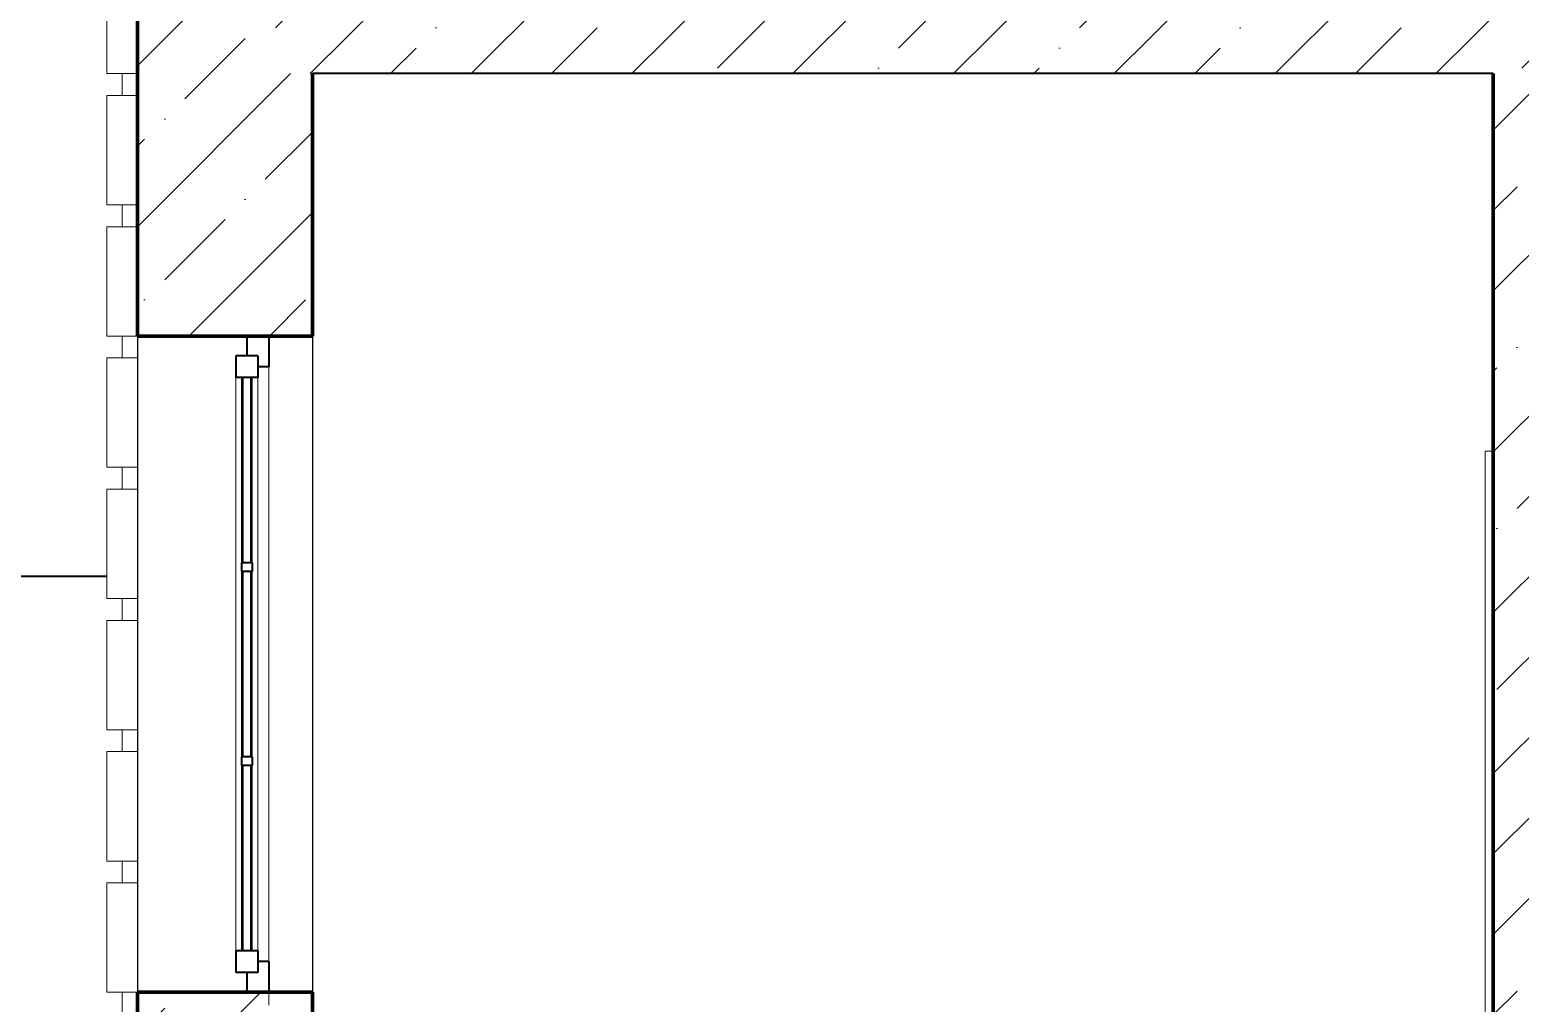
# Model space of a CAD drawing. Header units: feet. Extents: x -10410 to 374725, y -46422 to 88923.
# Drawn here: x 108918 to 112326, y 875 to 3100 of the extents above; entities that cross this region are included whole.
import ezdxf

# ---------------------------------------------------------------- set-up
doc = ezdxf.new("R2010")
doc.units = ezdxf.units.FT
doc.header["$MEASUREMENT"] = 0
doc.set_wipeout_variables(frame=1)
doc.linetypes.add('Wipeout_Contour', pattern=[1000, 0, -1000])
doc.linetypes.add('Штрихпунктирная', pattern=[670.277762, 352.777767, -176.388884, 0, -141.111112])
for name, color, linetype in [('Интерьер - Мебель', 7, 'Continuous'), ('Конструктив - Стены Несущие', 7, 'Continuous'), ('Местность - Рельеф', 7, 'Continuous')]:
    doc.layers.add(name, color=color, linetype=linetype)
for name, color, linetype, lineweight in [('Интерьер - Мебель_Ном._пера__7', 7, 'Continuous', 20), ('Конструктив - Перекрытия_Ном._пера__21', 7, 'Continuous', 40), ('Конструктив - Стены Несущие_Ном._пера__120', 7, 'Continuous', 5), ('Конструктив - Стены Несущие_Ном._пера__21', 7, 'Continuous', 40), ('Конструктив - Стены Несущие_Ном._пера__47', 7, 'Continuous', 80)]:
    doc.layers.add(name, color=color, linetype=linetype, lineweight=lineweight)
for name, color, linetype, lineweight, true_color in [('Конструктив - Стены Несущие_Ном._пера__87', 7, 'Continuous', 25, 0x6a6a6a), ('Местность - Рельеф_Ном._пера__28', 7, 'Continuous', 40, 0xa80f02), ('Элемент Модели - Оси_Ном._пера__94', 7, 'Continuous', 5, 0xdc4f00)]:
    doc.layers.add(name, color=color, linetype=linetype, lineweight=lineweight, true_color=true_color)

msp = doc.modelspace()

# ---------------------------------------------------------------- wipeouts: each hides what was drawn before it
at = {"color": 254, "linetype": 'Wipeout_Contour', "lineweight": 0, "ltscale": 874882.768634}
msp.add_wipeout([(109164.44947, 2400), (109164.44947, 900), (109414.44947, 900), (109414.44947, 945), (109389.44947, 945), (109389.44947, 2355), (109414.44947, 2355), (109414.44947, 2400)], dxfattribs=at).dxf.layer = 'Конструктив - Стены Несущие'
at = {"color": 254, "linetype": 'Wipeout_Contour', "lineweight": 0, "ltscale": 657076.781323}
msp.add_wipeout([(109464.44947, 2400), (109464.44947, 2330), (109464.44947, 970), (109464.44947, 900), (109564.44947, 900), (109564.44947, 2400)], dxfattribs=at).dxf.layer = 'Конструктив - Стены Несущие'

# ---------------------------------------------------------------- next in the draw order: linework, layer by layer
at = {"layer": 'Конструктив - Стены Несущие_Ном._пера__21', "linetype": 'Continuous'}
for p, q in [((109414.44947, 2400), (109414.44947, 2355)), ((109414.44947, 2355), (109389.44947, 2355)), ((109439.44947, 2355), (109414.44947, 2355)), ((109414.44947, 945), (109389.44947, 945)), ((109414.44947, 945), (109414.44947, 900)), ((109439.44947, 945), (109414.44947, 945))]:
    msp.add_line(p, q, dxfattribs=at)

# ---------------------------------------------------------------- next in the draw order: wipeouts: each hides what was drawn before it
at = {"color": 254, "linetype": 'Wipeout_Contour', "lineweight": 0, "ltscale": 436601.838339}
msp.add_wipeout([(109129.44947, 850), (109164.44947, 850), (109164.44947, 900), (109129.44947, 900)], dxfattribs=at).dxf.layer = 'Интерьер - Мебель'
at = {"color": 254, "linetype": 'Wipeout_Contour', "lineweight": 0, "ltscale": 668269.808663}
msp.add_wipeout([(112264.51586, 3000), (109564.44947, 3000), (109564.44947, 0), (112245.51586, 0), (112245.51586, 2137.00002), (112264.51586, 2137.00002)], dxfattribs=at).dxf.layer = 'Конструктив - Стены Несущие'
at = {"color": 254, "linetype": 'Wipeout_Contour', "lineweight": 0, "ltscale": 437865.989118}
msp.add_wipeout([(109439.44947, 2330), (109439.44947, 970), (109464.44947, 970), (109464.44947, 2330)], dxfattribs=at).dxf.layer = 'Конструктив - Стены Несущие'
at = {"color": 254, "linetype": 'Wipeout_Contour', "lineweight": 0, "ltscale": 437640.409085}
msp.add_wipeout([(109401.94946, 2305), (109389.44947, 2305), (109389.44947, 995), (109401.94946, 995)], dxfattribs=at).dxf.layer = 'Конструктив - Стены Несущие'

# ---------------------------------------------------------------- next in the draw order: hatches: boundary and pattern name
at = {"layer": 'Конструктив - Стены Несущие_Ном._пера__120', "linetype": 'Continuous'}
h = msp.add_hatch(dxfattribs=at)
h.set_pattern_fill('ЖЕЛЕЗОБЕТОН', color=256, style=0, pattern_type=2)
h.set_pattern_definition([(45, (114489.45, 3150), (-183.848, 183.848), []), (45, (114397.53, 3241.92), (-183.848, 183.848), [195, -65, 0, -65])])
h.paths.add_polyline_path([(109464.44947, 3300), (109464.44947, 3000), (119514.44947, 3000), (119514.44947, 3300)])

# ---------------------------------------------------------------- next in the draw order: linework, layer by layer
at = {"layer": 'Конструктив - Перекрытия_Ном._пера__21', "linetype": 'Continuous'}
msp.add_line((112264.51585, 3000), (109564.44947, 3000), dxfattribs=at)
at = {"layer": 'Конструктив - Стены Несущие_Ном._пера__120', "linetype": 'Continuous'}
msp.add_line((109464.44947, 2330), (109464.44947, 970), dxfattribs=at)
at = {"layer": 'Конструктив - Стены Несущие_Ном._пера__21', "linetype": 'Continuous'}
for p, q in [((109464.44947, 2400), (109464.44947, 2330)), ((109439.44947, 2355), (109439.44947, 2330)), ((109464.44947, 2330), (109439.44947, 2330)), ((109439.44947, 970), (109439.44947, 945)), ((109464.44947, 970), (109439.44947, 970)), ((109464.44947, 970), (109464.44947, 900))]:
    msp.add_line(p, q, dxfattribs=at)
at = {"layer": 'Конструктив - Стены Несущие_Ном._пера__47', "linetype": 'Continuous'}
for p, q in [((109564.44947, 3000), (109564.44947, 2400)), ((109564.44947, 900), (109564.44947, -390.77956))]:
    msp.add_line(p, q, dxfattribs=at)
at = {"layer": 'Конструктив - Стены Несущие_Ном._пера__87', "linetype": 'Continuous'}
msp.add_line((109564.44947, 2400), (109564.44947, 900), dxfattribs=at)
at = {"layer": 'Элемент Модели - Оси_Ном._пера__94', "linetype": 'Штрихпунктирная'}
msp.add_line((109464.44947, 200), (109464.44947, 1200), dxfattribs=at)

# ---------------------------------------------------------------- next in the draw order: wipeouts: each hides what was drawn before it
at = {"color": 254, "linetype": 'Wipeout_Contour', "lineweight": 0, "ltscale": 436537.338392}
msp.add_wipeout([(109094.44947, 900), (109164.44947, 900), (109164.44947, 1150), (109094.44947, 1150)], dxfattribs=at).dxf.layer = 'Интерьер - Мебель'
at = {"color": 254, "linetype": 'Wipeout_Contour', "lineweight": 0, "ltscale": 437790.389352}
msp.add_wipeout([(109439.44947, 2305), (109426.94946, 2305), (109426.94946, 995), (109439.44947, 995)], dxfattribs=at).dxf.layer = 'Конструктив - Стены Несущие'
at = {"color": 254, "linetype": 'Wipeout_Contour', "lineweight": 0, "ltscale": 449060.74163}
msp.add_wipeout([(112245.51585, 2137), (112245.51585, 0), (112264.51585, 0), (112264.51585, 2137)], dxfattribs=at).dxf.layer = 'Конструктив - Стены Несущие'

# ---------------------------------------------------------------- next in the draw order: hatches: boundary and pattern name
at = {"layer": 'Конструктив - Стены Несущие_Ном._пера__120', "linetype": 'Continuous'}
h = msp.add_hatch(dxfattribs=at)
h.set_pattern_fill('ЖЕЛЕЗОБЕТОН', color=256, style=0, pattern_type=2)
h.set_pattern_definition([(45, (112364.52, 1500), (-183.85, 183.85), []), (45, (112272.6, 1591.92), (-183.848, 183.848), [195, -65, 0, -65])])
h.paths.add_polyline_path([(112464.51585, 3000), (112264.51585, 3000), (112264.51585, 0), (112464.51585, 0)])
h = msp.add_hatch(dxfattribs=at)
h.set_pattern_fill('ЖЕЛЕЗОБЕТОН', color=256, style=0, pattern_type=2)
h.set_pattern_definition([(45, (109364.45, 450), (-183.85, 183.85), []), (45, (109272.53, 541.92), (-183.85, 183.85), [195, -65, 0, -65])])
h.paths.add_polyline_path([(109164.44947, 900), (109164.44947, 0), (109564.44947, 0), (109564.44947, 900)])

# ---------------------------------------------------------------- next in the draw order: linework, layer by layer
for q in [(112245.51585, 0), (112264.51585, 2137)]:
    msp.add_line((112245.51585, 2137), q, dxfattribs=at)
at = {"layer": 'Конструктив - Стены Несущие_Ном._пера__47', "linetype": 'Continuous'}
for p, q in [((112264.51585, 3000), (112264.51585, 0)), ((109164.44947, 900), (109164.44947, -350))]:
    msp.add_line(p, q, dxfattribs=at)
at = {"layer": 'Конструктив - Стены Несущие_Ном._пера__47', "linetype": 'Continuous', "flags": 128}
msp.add_lwpolyline([(109564.44947, 900), (109464.44947, 900), (109414.44947, 900), (109164.44947, 900)], dxfattribs=at)

# ---------------------------------------------------------------- next in the draw order: wipeouts: each hides what was drawn before it
at = {"color": 254, "linetype": 'Wipeout_Contour', "lineweight": 0, "ltscale": 436613.10704}
msp.add_wipeout([(109129.44947, 1150), (109164.44947, 1150), (109164.44947, 1200), (109129.44947, 1200)], dxfattribs=at).dxf.layer = 'Интерьер - Мебель'
at = {"color": 254, "linetype": 'Wipeout_Contour', "lineweight": 0, "ltscale": 437738.708877}
msp.add_wipeout([(109426.94946, 2305), (109401.94947, 2305), (109401.94947, 1881.66666), (109426.94946, 1881.66666)], dxfattribs=at).dxf.layer = 'Конструктив - Стены Несущие'
at = {"color": 254, "linetype": 'Wipeout_Contour', "lineweight": 0, "ltscale": 437708.378549}
msp.add_wipeout([(109426.94946, 1861.66666), (109401.94947, 1861.66666), (109401.94947, 1438.33334), (109426.94946, 1438.33334)], dxfattribs=at).dxf.layer = 'Конструктив - Стены Несущие'
at = {"color": 254, "linetype": 'Wipeout_Contour', "lineweight": 0, "ltscale": 437685.231021}
msp.add_wipeout([(109401.94947, 995), (109426.94946, 995), (109426.94946, 1418.33334), (109401.94947, 1418.33334)], dxfattribs=at).dxf.layer = 'Конструктив - Стены Несущие'
at = {"color": 254, "linetype": 'Wipeout_Contour', "lineweight": 0, "ltscale": 534226.536163}
msp.add_wipeout([(104312.13861, 1102.14848), (104312.13861, -450.91199), (107391.75796, -1050.00002), (109094.44949, -1050.00002), (109094.44949, -1018.95286)], dxfattribs=at).dxf.layer = 'Местность - Рельеф'

# ---------------------------------------------------------------- next in the draw order: linework, layer by layer
at = {"layer": 'Конструктив - Стены Несущие_Ном._пера__120', "linetype": 'Continuous'}
for p, q in [((109389.44947, 995), (109389.44947, 2305)), ((109401.94947, 1881.66667), (109401.94947, 2305)), ((109426.94947, 1881.66667), (109426.94947, 2305)), ((109439.44947, 995), (109439.44947, 2305)), ((109401.94947, 1438.33333), (109401.94947, 1861.66667)), ((109426.94947, 1438.33333), (109426.94947, 1861.66667)), ((109401.94947, 995), (109401.94947, 1418.33333)), ((109426.94947, 995), (109426.94947, 1418.33333))]:
    msp.add_line(p, q, dxfattribs=at)
at = {"layer": 'Конструктив - Стены Несущие_Ном._пера__21', "linetype": 'Continuous'}
for p, q in [((109389.44947, 2355), (109389.44947, 2305)), ((109439.44947, 2330), (109439.44947, 2305)), ((109439.44947, 2305), (109389.44947, 2305)), ((109404.44947, 2305), (109404.44947, 1881.66667)), ((109424.44947, 1881.66667), (109424.44947, 2305)), ((109401.94947, 1881.66667), (109401.94947, 1861.66667)), ((109426.94947, 1881.66667), (109401.94947, 1881.66667)), ((109426.94947, 1881.66667), (109426.94947, 1861.66667)), ((109426.94947, 1861.66667), (109401.94947, 1861.66667)), ((109404.44947, 1861.66667), (109404.44947, 1438.33333)), ((109424.44947, 1438.33333), (109424.44947, 1861.66667)), ((109401.94947, 1438.33333), (109401.94947, 1418.33333)), ((109426.94947, 1438.33333), (109401.94947, 1438.33333)), ((109426.94947, 1438.33333), (109426.94947, 1418.33333)), ((109426.94947, 1418.33333), (109401.94947, 1418.33333)), ((109404.44947, 1418.33333), (109404.44947, 995)), ((109424.44947, 995), (109424.44947, 1418.33333)), ((109389.44947, 995), (109389.44947, 945)), ((109439.44947, 995), (109389.44947, 995)), ((109439.44947, 995), (109439.44947, 970))]:
    msp.add_line(p, q, dxfattribs=at)

# ---------------------------------------------------------------- next in the draw order: wipeouts: each hides what was drawn before it
at = {"color": 254, "linetype": 'Wipeout_Contour', "lineweight": 0, "ltscale": 436550.258035}
msp.add_wipeout([(109094.44947, 1200), (109164.44947, 1200), (109164.44947, 1450), (109094.44947, 1450)], dxfattribs=at).dxf.layer = 'Интерьер - Мебель'

# ---------------------------------------------------------------- next in the draw order: wipeouts: each hides what was drawn before it
at = {"color": 254, "linetype": 'Wipeout_Contour', "lineweight": 0, "ltscale": 436627.673466}
msp.add_wipeout([(109129.44947, 1450), (109164.44947, 1450), (109164.44947, 1500), (109129.44947, 1500)], dxfattribs=at).dxf.layer = 'Интерьер - Мебель'

# ---------------------------------------------------------------- next in the draw order: wipeouts: each hides what was drawn before it
at = {"color": 254, "linetype": 'Wipeout_Contour', "lineweight": 0, "ltscale": 436566.47577}
msp.add_wipeout([(109094.44947, 1500), (109164.44947, 1500), (109164.44947, 1750), (109094.44947, 1750)], dxfattribs=at).dxf.layer = 'Интерьер - Мебель'

# ---------------------------------------------------------------- next in the draw order: wipeouts: each hides what was drawn before it
at = {"color": 254, "linetype": 'Wipeout_Contour', "lineweight": 0, "ltscale": 436645.537289}
msp.add_wipeout([(109129.44947, 1750), (109164.44947, 1750), (109164.44947, 1800), (109129.44947, 1800)], dxfattribs=at).dxf.layer = 'Интерьер - Мебель'

# ---------------------------------------------------------------- next in the draw order: wipeouts: each hides what was drawn before it
at = {"color": 254, "linetype": 'Wipeout_Contour', "lineweight": 0, "ltscale": 436585.99123}
msp.add_wipeout([(109094.44947, 1800), (109164.44947, 1800), (109164.44947, 2050), (109094.44947, 2050)], dxfattribs=at).dxf.layer = 'Интерьер - Мебель'

# ---------------------------------------------------------------- next in the draw order: wipeouts: each hides what was drawn before it
at = {"color": 254, "linetype": 'Wipeout_Contour', "lineweight": 0, "ltscale": 436666.698103}
msp.add_wipeout([(109129.44947, 2050), (109164.44947, 2050), (109164.44947, 2100), (109129.44947, 2100)], dxfattribs=at).dxf.layer = 'Интерьер - Мебель'
at = {"color": 254, "linetype": 'Wipeout_Contour', "lineweight": 0, "ltscale": 426882.693639}
msp.add_wipeout([(104312.13861, 1927.5116), (109094.44937, 1871.25154), (109094.44937, 1949.99997), (104312.13861, 1949.99997)], dxfattribs=at).dxf.layer = 'Местность - Рельеф'

# ---------------------------------------------------------------- next in the draw order: linework, layer by layer
at = {"layer": 'Интерьер - Мебель_Ном._пера__7', "linetype": 'Continuous'}
msp.add_line((109094.44947, 2050), (109164.44947, 2050), dxfattribs=at)

# ---------------------------------------------------------------- next in the draw order: wipeouts: each hides what was drawn before it
at = {"color": 254, "linetype": 'Wipeout_Contour', "lineweight": 0, "ltscale": 436608.803973}
msp.add_wipeout([(109094.44947, 2100), (109164.44947, 2100), (109164.44947, 2350), (109094.44947, 2350)], dxfattribs=at).dxf.layer = 'Интерьер - Мебель'
at = {"color": 254, "linetype": 'Wipeout_Contour', "lineweight": 0, "ltscale": 426871.258435}
msp.add_wipeout([(104312.13861, 1836.95312), (109094.44949, 1554.13962), (109094.44949, 1732.27686), (104312.13861, 1887.82418)], dxfattribs=at).dxf.layer = 'Местность - Рельеф'

# ---------------------------------------------------------------- next in the draw order: linework, layer by layer
at = {"layer": 'Интерьер - Мебель_Ном._пера__7', "linetype": 'Continuous'}
for p, q in [((109094.44947, 2100), (109094.44947, 2350)), ((109094.44947, 2100), (109164.44947, 2100)), ((109129.44947, 2050), (109129.44947, 2100))]:
    msp.add_line(p, q, dxfattribs=at)

# ---------------------------------------------------------------- next in the draw order: wipeouts: each hides what was drawn before it
at = {"color": 254, "linetype": 'Wipeout_Contour', "lineweight": 0, "ltscale": 436691.155429}
msp.add_wipeout([(109129.44947, 2350), (109164.44947, 2350), (109164.44947, 2400), (109129.44947, 2400)], dxfattribs=at).dxf.layer = 'Интерьер - Мебель'
at = {"color": 254, "linetype": 'Wipeout_Contour', "lineweight": 0, "ltscale": 863381.439719}
msp.add_wipeout([(104312.13861, 1887.82428), (109094.44949, 1732.27685), (109094.44949, 1749.99999), (109129.44944, 1749.99999), (109129.44944, 1800.00001), (109094.44949, 1800.00001), (109094.44949, 1871.25166), (104312.13861, 1927.51163)], dxfattribs=at).dxf.layer = 'Местность - Рельеф'

# ---------------------------------------------------------------- next in the draw order: linework, layer by layer
at = {"layer": 'Интерьер - Мебель_Ном._пера__7', "linetype": 'Continuous'}
msp.add_line((109094.44947, 2350), (109164.44947, 2350), dxfattribs=at)

# ---------------------------------------------------------------- next in the draw order: wipeouts: each hides what was drawn before it
at = {"color": 254, "linetype": 'Wipeout_Contour', "lineweight": 0, "ltscale": 436634.913483}
msp.add_wipeout([(109094.44947, 2400), (109164.44947, 2400), (109164.44947, 2650), (109094.44947, 2650)], dxfattribs=at).dxf.layer = 'Интерьер - Мебель'
at = {"color": 254, "linetype": 'Wipeout_Contour', "lineweight": 0, "ltscale": 4136557.072057795}
msp.add_wipeout([(104312.13861, 1836.95312), (104312.13861, 1102.14847), (109094.44952, -1018.95286), (109094.44952, -949.99998), (109129.44948, -949.99998), (109129.44948, -899.99998), (109094.44945, -899.99998), (109094.44945, -649.99998), (109129.44948, -649.99998), (109129.44948, -600.00005), (109094.44945, -600.00005), (109094.44945, -349.99997), (109129.44948, -349.99997), (109129.44948, -300.00004), (109014.44936, -300.00004), (109014.44936, -0.00003), (109094.44952, -0.00003), (109094.44952, 249.99997), (109129.44948, 250.00004), (109129.44948, 300.00004), (109094.44952, 300.00004), (109094.44952, 549.99998), (109129.44948, 549.99998), (109129.44948, 599.99998), (109094.44952, 599.99998), (109094.44952, 849.99999), (109129.44948, 849.99999), (109129.44948, 899.99999), (109094.44952, 899.99999), (109094.44952, 1149.99999), (109129.44948, 1149.99999), (109129.44948, 1199.99999), (109094.44952, 1199.99999), (109094.44945, 1450), (109129.44948, 1450), (109129.44948, 1500), (109094.44945, 1500), (109094.44945, 1554.13962)], dxfattribs=at).dxf.layer = 'Местность - Рельеф'

# ---------------------------------------------------------------- next in the draw order: linework, layer by layer
at = {"layer": 'Интерьер - Мебель_Ном._пера__7', "linetype": 'Continuous'}
for p, q in [((109094.44947, 2400), (109094.44947, 2650)), ((109094.44947, 2400), (109164.44947, 2400)), ((109129.44947, 2350), (109129.44947, 2400)), ((109094.44947, 1800), (109094.44947, 2050)), ((109094.44947, 1800), (109164.44947, 1800)), ((109129.44947, 1750), (109129.44947, 1800)), ((109094.44947, 1750), (109164.44947, 1750)), ((109094.44947, 1500), (109094.44947, 1750)), ((109094.44947, 1500), (109164.44947, 1500)), ((109129.44947, 1450), (109129.44947, 1500)), ((109094.44947, 1450), (109164.44947, 1450)), ((109094.44947, 1200), (109094.44947, 1450)), ((109094.44947, 1200), (109164.44947, 1200)), ((109129.44947, 1150), (109129.44947, 1200)), ((109094.44947, 1150), (109164.44947, 1150)), ((109094.44947, 900), (109094.44947, 1150)), ((109094.44947, 900), (109164.44947, 900)), ((109129.44947, 850), (109129.44947, 900))]:
    msp.add_line(p, q, dxfattribs=at)
at = {"layer": 'Конструктив - Стены Несущие_Ном._пера__47', "linetype": 'Continuous', "flags": 128}
msp.add_lwpolyline([(109564.44947, 2400), (109464.44947, 2400), (109414.44947, 2400), (109164.44947, 2400)], dxfattribs=at)
at = {"layer": 'Конструктив - Стены Несущие_Ном._пера__87', "linetype": 'Continuous'}
msp.add_line((109164.44947, 2400), (109164.44947, 900), dxfattribs=at)
at = {"layer": 'Местность - Рельеф_Ном._пера__28', "linetype": 'Continuous'}
msp.add_line((106694.36616, 1850.75573), (109094.44949, 1850.75573), dxfattribs=at)

# ---------------------------------------------------------------- next in the draw order: wipeouts: each hides what was drawn before it
at = {"color": 254, "linetype": 'Wipeout_Contour', "lineweight": 0, "ltscale": 436718.908712}
msp.add_wipeout([(109129.44947, 2650), (109164.44947, 2650), (109164.44947, 2700), (109129.44947, 2700)], dxfattribs=at).dxf.layer = 'Интерьер - Мебель'

# ---------------------------------------------------------------- next in the draw order: linework, layer by layer
at = {"layer": 'Интерьер - Мебель_Ном._пера__7', "linetype": 'Continuous'}
msp.add_line((109094.44947, 2650), (109164.44947, 2650), dxfattribs=at)

# ---------------------------------------------------------------- next in the draw order: wipeouts: each hides what was drawn before it
at = {"color": 254, "linetype": 'Wipeout_Contour', "lineweight": 0, "ltscale": 436664.319168}
msp.add_wipeout([(109094.44947, 2700), (109164.44947, 2700), (109164.44947, 2950), (109094.44947, 2950)], dxfattribs=at).dxf.layer = 'Интерьер - Мебель'

# ---------------------------------------------------------------- next in the draw order: linework, layer by layer
at = {"layer": 'Интерьер - Мебель_Ном._пера__7', "linetype": 'Continuous'}
for p, q in [((109094.44947, 2700), (109094.44947, 2950)), ((109094.44947, 2700), (109164.44947, 2700)), ((109129.44947, 2650), (109129.44947, 2700))]:
    msp.add_line(p, q, dxfattribs=at)

# ---------------------------------------------------------------- next in the draw order: wipeouts: each hides what was drawn before it
at = {"color": 254, "linetype": 'Wipeout_Contour', "lineweight": 0, "ltscale": 436749.957326}
msp.add_wipeout([(109129.44947, 2950), (109164.44947, 2950), (109164.44947, 3000), (109129.44947, 3000)], dxfattribs=at).dxf.layer = 'Интерьер - Мебель'

# ---------------------------------------------------------------- next in the draw order: linework, layer by layer
at = {"layer": 'Интерьер - Мебель_Ном._пера__7', "linetype": 'Continuous'}
msp.add_line((109094.44947, 2950), (109164.44947, 2950), dxfattribs=at)

# ---------------------------------------------------------------- next in the draw order: wipeouts: each hides what was drawn before it
at = {"color": 254, "linetype": 'Wipeout_Contour', "lineweight": 0, "ltscale": 436697.020362}
msp.add_wipeout([(109094.44947, 3000), (109164.44947, 3000), (109164.44947, 3250), (109094.44947, 3250)], dxfattribs=at).dxf.layer = 'Интерьер - Мебель'

# ---------------------------------------------------------------- next in the draw order: hatches: boundary and pattern name
at = {"layer": 'Конструктив - Стены Несущие_Ном._пера__120', "linetype": 'Continuous'}
h = msp.add_hatch(dxfattribs=at)
h.set_pattern_fill('ЖЕЛЕЗОБЕТОН', color=256, style=0, pattern_type=2)
h.set_pattern_definition([(45, (109364.45, 2850), (-183.85, 183.85), []), (45, (109272.53, 2941.92), (-183.85, 183.85), [195, -65, 0, -65])])
h.paths.add_polyline_path([(109164.44947, 2400), (109564.44947, 2400), (109564.44947, 3000), (109464.44947, 3000), (109464.44947, 3300), (109164.44947, 3300)])

# ---------------------------------------------------------------- next in the draw order: linework, layer by layer
at = {"layer": 'Интерьер - Мебель_Ном._пера__7', "linetype": 'Continuous'}
for p, q in [((109094.44947, 3000), (109094.44947, 3250)), ((109094.44947, 3000), (109164.44947, 3000)), ((109129.44947, 2950), (109129.44947, 3000))]:
    msp.add_line(p, q, dxfattribs=at)
at = {"layer": 'Конструктив - Стены Несущие_Ном._пера__47', "linetype": 'Continuous'}
msp.add_line((109164.44947, 3300), (109164.44947, 2400), dxfattribs=at)

doc.saveas('drawing.dxf')
